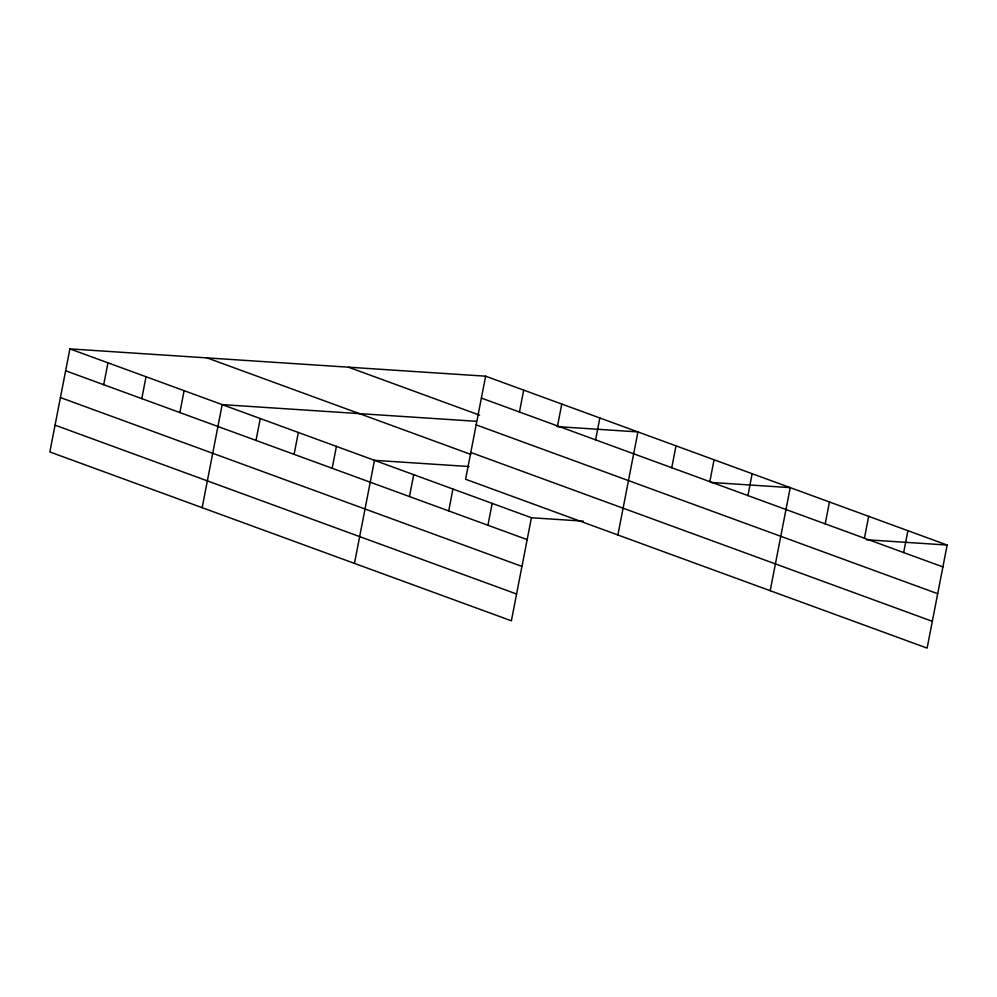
<?xml version="1.0" encoding="UTF-8"?>
<svg xmlns="http://www.w3.org/2000/svg" width="997" height="997" viewBox="0 0 997 997"><rect width="100%" height="100%" fill="white"/><g stroke="black" fill="none" stroke-linecap="round" stroke-linejoin="round"><path stroke-width="1.5" d="M69.89 348.888L49.85 451.953L511.374 620.807L531.413 517.742L69.89 348.888L485.626 376.193L947.15 545.047L927.11 648.112L465.587 479.258L485.626 376.193M103.713 384.705L107.963 362.821M141.786 398.626L146.036 376.754M179.859 412.559L184.109 390.687M202.154 507.672L222.181 404.608L476.416 421.307M256.005 440.425L260.267 418.541M294.09 454.345L298.34 432.474M332.163 468.278L336.413 446.407M354.458 563.392L374.486 460.327L469.001 466.534M409.468 496.556L413.718 474.684M448.7 510.913L452.95 489.041M487.932 525.269L492.182 503.385M519.449 412.01L523.699 390.126M557.522 425.931L561.772 404.059M595.595 439.864L599.845 417.992M617.891 534.978L637.93 431.913L557.136 426.616M671.754 467.73L676.003 445.846M709.827 481.651L714.076 459.779M747.9 495.584L752.149 473.712M770.195 590.698L790.235 487.633L710.961 482.436M825.204 523.861L829.467 501.99M864.436 538.218L868.686 516.346M903.668 552.575L907.918 530.691M531.413 517.742L583.245 521.144M866.356 539.738L947.15 545.047M481.377 398.077L942.9 566.919M348.427 367.183L479.582 415.163M476.167 424.872L937.691 593.713M470.796 452.464L932.32 621.318M207.077 357.898L470.783 454.383M65.628 370.772L527.164 539.614M60.418 397.566L521.954 566.408M55.059 425.158L516.583 594.013"/></g></svg>
